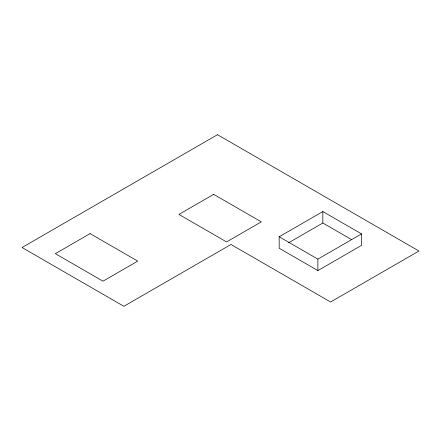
<?xml version="1.0" encoding="UTF-8"?>
<svg xmlns="http://www.w3.org/2000/svg" width="441" height="441" viewBox="0 0 441 441"><rect width="100%" height="100%" fill="white"/><g stroke="black" fill="none" stroke-linecap="round" stroke-linejoin="round"><path stroke-width="0.66" d="M279.17 236.767L322.845 211.553L361.554 233.901L361.554 245.367L317.878 270.581L279.17 248.228L279.17 236.767L317.878 259.121L361.554 233.901M288.612 242.776L322.845 223.014L351.427 239.518M322.845 211.553L322.845 223.014M317.878 259.121L317.878 270.581M217.479 134.703L22.05 247.522L123.866 306.297L230.99 244.479L330.601 301.997L418.95 251.028L217.479 134.703M90.08 233.614L55.34 253.674L102.985 281.182L137.724 261.122L90.08 233.614M213.659 194.36L178.919 214.42L226.564 241.927L261.304 221.867L213.659 194.36"/></g></svg>
